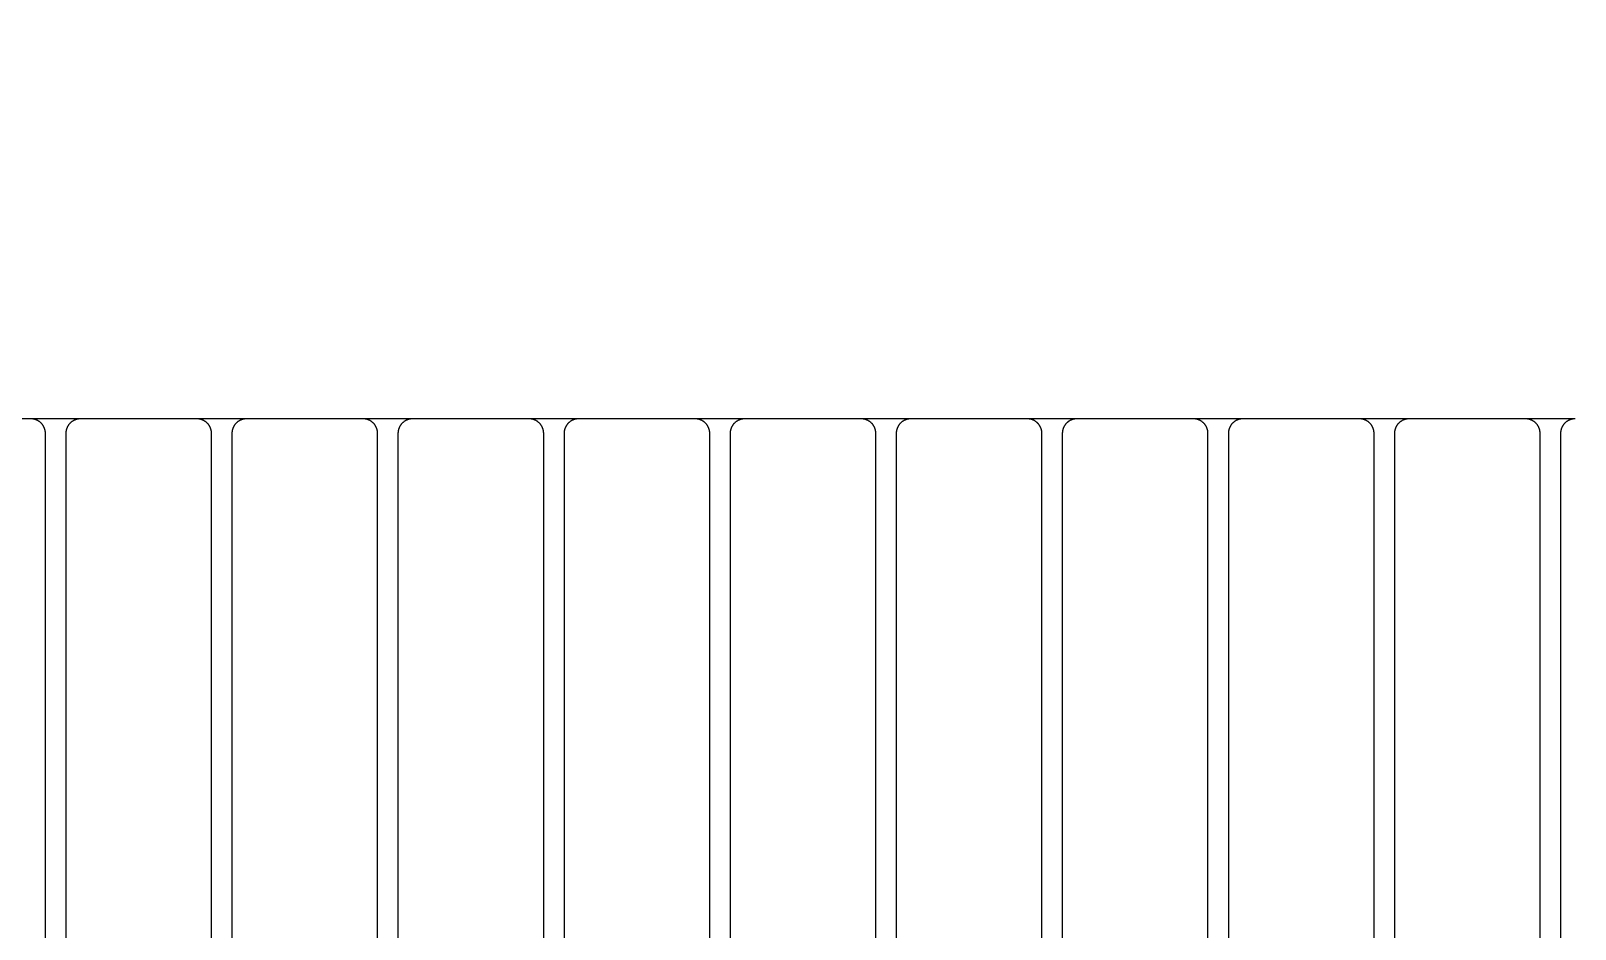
# Model space of a CAD drawing. Header units: millimetres. Extents: x -58335 to 291665, y -66693 to 213307.
# Drawn here: x 179670 to 180200, y -15327 to -15019 of the extents above; entities that cross this region are included whole.
import ezdxf

# ---------------------------------------------------------------- set-up
doc = ezdxf.new("R2010")
doc.units = ezdxf.units.MM
doc.header["$LTSCALE"] = 1000
for name, color, linetype in [('X-SITE$0$-MY-녹지', 254, 'Continuous'), ('X-SITE$0$-MY-시설선', 254, 'Continuous'), ('X-SITE$0$-MY-시설선 wood', 254, 'Continuous')]:
    doc.layers.add(name, color=color, linetype=linetype)
pattern_1 = [(0, (-29382.5, 14650.24), (317.5, 317.5), [158.75, -476.25]), (90, (-29303.13, 14570.87), (-317.5, 317.5), [158.75, -476.25])]

# ---------------------------------------------------------------- blocks, each defined once
blk = doc.blocks.new('X-SITE$0$GPSP-100')
at = {"layer": 'X-SITE$0$-MY-시설선'}
for points in [[(2154.22, 0), (2170.78, 0)], [(2211.22, 0), (2227.78, 0)], [(2268.22, 0), (2284.78, 0)], [(2325.22, 0), (2341.78, 0)], [(2382.22, 0), (2398.78, 0)], [(2439.22, 0), (2455.78, 0)], [(2496.22, 0), (2512.78, 0)], [(2553.22, 0), (2569.78, 0)], [(2610.22, 0), (2626.78, 0)], [(2667.22, 0), (2683.78, 0)]]:
    blk.add_lwpolyline(points, dxfattribs=at)
at = {"layer": 'X-SITE$0$-MY-시설선 wood'}
for points in [[(2154, 0), (2154.11, 0), (2154.22, 0), (2154.34, -0.01), (2154.45, -0.02), (2154.56, -0.03), (2154.68, -0.05), (2154.79, -0.06), (2154.91, -0.08), (2155.03, -0.11), (2155.14, -0.13), (2155.26, -0.16), (2155.38, -0.19), (2155.49, -0.23), (2155.61, -0.27), (2155.72, -0.31), (2155.84, -0.35), (2155.96, -0.4), (2156.07, -0.45), (2156.18, -0.5), (2156.3, -0.56), (2156.41, -0.62), (2156.52, -0.68), (2156.63, -0.75), (2156.74, -0.81), (2156.84, -0.89), (2156.95, -0.96), (2157.05, -1.04), (2157.15, -1.12), (2157.25, -1.2), (2157.35, -1.29), (2157.44, -1.37), (2157.54, -1.46), (2157.63, -1.56), (2157.71, -1.65), (2157.8, -1.75), (2157.88, -1.85), (2157.96, -1.95), (2158.04, -2.05), (2158.11, -2.16), (2158.18, -2.26), (2158.25, -2.37), (2158.32, -2.48), (2158.38, -2.59), (2158.44, -2.7), (2158.5, -2.82), (2158.55, -2.93), (2158.6, -3.04), (2158.65, -3.16), (2158.69, -3.28), (2158.73, -3.39), (2158.77, -3.51), (2158.81, -3.62), (2158.84, -3.74), (2158.87, -3.86), (2158.89, -3.97), (2158.92, -4.09), (2158.94, -4.21), (2158.95, -4.32), (2158.97, -4.44), (2158.98, -4.55), (2158.99, -4.66), (2159, -4.78), (2159, -4.89), (2159, -5)], [(2166, -5), (2166, -4.89), (2166, -4.78), (2166.01, -4.66), (2166.02, -4.55), (2166.03, -4.44), (2166.05, -4.32), (2166.06, -4.21), (2166.08, -4.09), (2166.11, -3.97), (2166.13, -3.86), (2166.16, -3.74), (2166.19, -3.62), (2166.23, -3.51), (2166.27, -3.39), (2166.31, -3.28), (2166.35, -3.16), (2166.4, -3.04), (2166.45, -2.93), (2166.5, -2.82), (2166.56, -2.7), (2166.62, -2.59), (2166.68, -2.48), (2166.75, -2.37), (2166.82, -2.26), (2166.89, -2.16), (2166.96, -2.05), (2167.04, -1.95), (2167.12, -1.85), (2167.2, -1.75), (2167.29, -1.65), (2167.37, -1.56), (2167.46, -1.46), (2167.56, -1.37), (2167.65, -1.29), (2167.75, -1.2), (2167.85, -1.12), (2167.95, -1.04), (2168.05, -0.96), (2168.16, -0.89), (2168.26, -0.81), (2168.37, -0.75), (2168.48, -0.68), (2168.59, -0.62), (2168.7, -0.56), (2168.82, -0.5), (2168.93, -0.45), (2169.04, -0.4), (2169.16, -0.35), (2169.28, -0.31), (2169.39, -0.27), (2169.51, -0.23), (2169.62, -0.19), (2169.74, -0.16), (2169.86, -0.13), (2169.97, -0.11), (2170.09, -0.08), (2170.21, -0.06), (2170.32, -0.05), (2170.44, -0.03), (2170.55, -0.02), (2170.66, -0.01), (2170.78, 0), (2170.89, 0), (2171, 0)], [(2171, 0), (2211, 0)], [(2211, 0), (2211.11, 0), (2211.22, 0), (2211.34, -0.01), (2211.45, -0.02), (2211.56, -0.03), (2211.68, -0.05), (2211.79, -0.06), (2211.91, -0.08), (2212.03, -0.11), (2212.14, -0.13), (2212.26, -0.16), (2212.38, -0.19), (2212.49, -0.23), (2212.61, -0.27), (2212.72, -0.31), (2212.84, -0.35), (2212.96, -0.4), (2213.07, -0.45), (2213.18, -0.5), (2213.3, -0.56), (2213.41, -0.62), (2213.52, -0.68), (2213.63, -0.75), (2213.74, -0.81), (2213.84, -0.89), (2213.95, -0.96), (2214.05, -1.04), (2214.15, -1.12), (2214.25, -1.2), (2214.35, -1.29), (2214.44, -1.37), (2214.54, -1.46), (2214.63, -1.56), (2214.71, -1.65), (2214.8, -1.75), (2214.88, -1.85), (2214.96, -1.95), (2215.04, -2.05), (2215.11, -2.16), (2215.18, -2.26), (2215.25, -2.37), (2215.32, -2.48), (2215.38, -2.59), (2215.44, -2.7), (2215.5, -2.82), (2215.55, -2.93), (2215.6, -3.04), (2215.65, -3.16), (2215.69, -3.28), (2215.73, -3.39), (2215.77, -3.51), (2215.81, -3.62), (2215.84, -3.74), (2215.87, -3.86), (2215.89, -3.97), (2215.92, -4.09), (2215.94, -4.21), (2215.95, -4.32), (2215.97, -4.44), (2215.98, -4.55), (2215.99, -4.66), (2216, -4.78), (2216, -4.89), (2216, -5)], [(2223, -5), (2223, -4.89), (2223, -4.78), (2223.01, -4.66), (2223.02, -4.55), (2223.03, -4.44), (2223.05, -4.32), (2223.06, -4.21), (2223.08, -4.09), (2223.11, -3.97), (2223.13, -3.86), (2223.16, -3.74), (2223.19, -3.62), (2223.23, -3.51), (2223.27, -3.39), (2223.31, -3.28), (2223.35, -3.16), (2223.4, -3.04), (2223.45, -2.93), (2223.5, -2.82), (2223.56, -2.7), (2223.62, -2.59), (2223.68, -2.48), (2223.75, -2.37), (2223.82, -2.26), (2223.89, -2.16), (2223.96, -2.05), (2224.04, -1.95), (2224.12, -1.85), (2224.2, -1.75), (2224.29, -1.65), (2224.37, -1.56), (2224.46, -1.46), (2224.56, -1.37), (2224.65, -1.29), (2224.75, -1.2), (2224.85, -1.12), (2224.95, -1.04), (2225.05, -0.96), (2225.16, -0.89), (2225.26, -0.81), (2225.37, -0.75), (2225.48, -0.68), (2225.59, -0.62), (2225.7, -0.56), (2225.82, -0.5), (2225.93, -0.45), (2226.04, -0.4), (2226.16, -0.35), (2226.28, -0.31), (2226.39, -0.27), (2226.51, -0.23), (2226.62, -0.19), (2226.74, -0.16), (2226.86, -0.13), (2226.97, -0.11), (2227.09, -0.08), (2227.21, -0.06), (2227.32, -0.05), (2227.44, -0.03), (2227.55, -0.02), (2227.66, -0.01), (2227.78, 0), (2227.89, 0), (2228, 0)], [(2228, 0), (2268, 0)], [(2268, 0), (2268.11, 0), (2268.22, 0), (2268.34, -0.01), (2268.45, -0.02), (2268.56, -0.03), (2268.68, -0.05), (2268.79, -0.06), (2268.91, -0.08), (2269.03, -0.11), (2269.14, -0.13), (2269.26, -0.16), (2269.38, -0.19), (2269.49, -0.23), (2269.61, -0.27), (2269.72, -0.31), (2269.84, -0.35), (2269.96, -0.4), (2270.07, -0.45), (2270.18, -0.5), (2270.3, -0.56), (2270.41, -0.62), (2270.52, -0.68), (2270.63, -0.75), (2270.74, -0.81), (2270.84, -0.89), (2270.95, -0.96), (2271.05, -1.04), (2271.15, -1.12), (2271.25, -1.2), (2271.35, -1.29), (2271.44, -1.37), (2271.54, -1.46), (2271.63, -1.56), (2271.71, -1.65), (2271.8, -1.75), (2271.88, -1.85), (2271.96, -1.95), (2272.04, -2.05), (2272.11, -2.16), (2272.18, -2.26), (2272.25, -2.37), (2272.32, -2.48), (2272.38, -2.59), (2272.44, -2.7), (2272.5, -2.82), (2272.55, -2.93), (2272.6, -3.04), (2272.65, -3.16), (2272.69, -3.28), (2272.73, -3.39), (2272.77, -3.51), (2272.81, -3.62), (2272.84, -3.74), (2272.87, -3.86), (2272.89, -3.97), (2272.92, -4.09), (2272.94, -4.21), (2272.95, -4.32), (2272.97, -4.44), (2272.98, -4.55), (2272.99, -4.66), (2273, -4.78), (2273, -4.89), (2273, -5)], [(2280, -5), (2280, -4.89), (2280, -4.78), (2280.01, -4.66), (2280.02, -4.55), (2280.03, -4.44), (2280.05, -4.32), (2280.06, -4.21), (2280.08, -4.09), (2280.11, -3.97), (2280.13, -3.86), (2280.16, -3.74), (2280.19, -3.62), (2280.23, -3.51), (2280.27, -3.39), (2280.31, -3.28), (2280.35, -3.16), (2280.4, -3.04), (2280.45, -2.93), (2280.5, -2.82), (2280.56, -2.7), (2280.62, -2.59), (2280.68, -2.48), (2280.75, -2.37), (2280.82, -2.26), (2280.89, -2.16), (2280.96, -2.05), (2281.04, -1.95), (2281.12, -1.85), (2281.2, -1.75), (2281.29, -1.65), (2281.37, -1.56), (2281.46, -1.46), (2281.56, -1.37), (2281.65, -1.29), (2281.75, -1.2), (2281.85, -1.12), (2281.95, -1.04), (2282.05, -0.96), (2282.16, -0.89), (2282.26, -0.81), (2282.37, -0.75), (2282.48, -0.68), (2282.59, -0.62), (2282.7, -0.56), (2282.82, -0.5), (2282.93, -0.45), (2283.04, -0.4), (2283.16, -0.35), (2283.28, -0.31), (2283.39, -0.27), (2283.51, -0.23), (2283.62, -0.19), (2283.74, -0.16), (2283.86, -0.13), (2283.97, -0.11), (2284.09, -0.08), (2284.21, -0.06), (2284.32, -0.05), (2284.44, -0.03), (2284.55, -0.02), (2284.66, -0.01), (2284.78, 0), (2284.89, 0), (2285, 0)], [(2285, 0), (2325, 0)], [(2325, 0), (2325.11, 0), (2325.22, 0), (2325.34, -0.01), (2325.45, -0.02), (2325.56, -0.03), (2325.68, -0.05), (2325.79, -0.06), (2325.91, -0.08), (2326.03, -0.11), (2326.14, -0.13), (2326.26, -0.16), (2326.38, -0.19), (2326.49, -0.23), (2326.61, -0.27), (2326.72, -0.31), (2326.84, -0.35), (2326.96, -0.4), (2327.07, -0.45), (2327.18, -0.5), (2327.3, -0.56), (2327.41, -0.62), (2327.52, -0.68), (2327.63, -0.75), (2327.74, -0.81), (2327.84, -0.89), (2327.95, -0.96), (2328.05, -1.04), (2328.15, -1.12), (2328.25, -1.2), (2328.35, -1.29), (2328.44, -1.37), (2328.54, -1.46), (2328.63, -1.56), (2328.71, -1.65), (2328.8, -1.75), (2328.88, -1.85), (2328.96, -1.95), (2329.04, -2.05), (2329.11, -2.16), (2329.18, -2.26), (2329.25, -2.37), (2329.32, -2.48), (2329.38, -2.59), (2329.44, -2.7), (2329.5, -2.82), (2329.55, -2.93), (2329.6, -3.04), (2329.65, -3.16), (2329.69, -3.28), (2329.73, -3.39), (2329.77, -3.51), (2329.81, -3.62), (2329.84, -3.74), (2329.87, -3.86), (2329.89, -3.97), (2329.92, -4.09), (2329.94, -4.21), (2329.95, -4.32), (2329.97, -4.44), (2329.98, -4.55), (2329.99, -4.66), (2330, -4.78), (2330, -4.89), (2330, -5)], [(2337, -5), (2337, -4.89), (2337, -4.78), (2337.01, -4.66), (2337.02, -4.55), (2337.03, -4.44), (2337.05, -4.32), (2337.06, -4.21), (2337.08, -4.09), (2337.11, -3.97), (2337.13, -3.86), (2337.16, -3.74), (2337.19, -3.62), (2337.23, -3.51), (2337.27, -3.39), (2337.31, -3.28), (2337.35, -3.16), (2337.4, -3.04), (2337.45, -2.93), (2337.5, -2.82), (2337.56, -2.7), (2337.62, -2.59), (2337.68, -2.48), (2337.75, -2.37), (2337.82, -2.26), (2337.89, -2.16), (2337.96, -2.05), (2338.04, -1.95), (2338.12, -1.85), (2338.2, -1.75), (2338.29, -1.65), (2338.37, -1.56), (2338.46, -1.46), (2338.56, -1.37), (2338.65, -1.29), (2338.75, -1.2), (2338.85, -1.12), (2338.95, -1.04), (2339.05, -0.96), (2339.16, -0.89), (2339.26, -0.81), (2339.37, -0.75), (2339.48, -0.68), (2339.59, -0.62), (2339.7, -0.56), (2339.82, -0.5), (2339.93, -0.45), (2340.04, -0.4), (2340.16, -0.35), (2340.28, -0.31), (2340.39, -0.27), (2340.51, -0.23), (2340.62, -0.19), (2340.74, -0.16), (2340.86, -0.13), (2340.97, -0.11), (2341.09, -0.08), (2341.21, -0.06), (2341.32, -0.05), (2341.44, -0.03), (2341.55, -0.02), (2341.66, -0.01), (2341.78, 0), (2341.89, 0), (2342, 0)], [(2342, 0), (2382, 0)], [(2382, 0), (2382.11, 0), (2382.22, 0), (2382.34, -0.01), (2382.45, -0.02), (2382.56, -0.03), (2382.68, -0.05), (2382.79, -0.06), (2382.91, -0.08), (2383.03, -0.11), (2383.14, -0.13), (2383.26, -0.16), (2383.38, -0.19), (2383.49, -0.23), (2383.61, -0.27), (2383.72, -0.31), (2383.84, -0.35), (2383.96, -0.4), (2384.07, -0.45), (2384.18, -0.5), (2384.3, -0.56), (2384.41, -0.62), (2384.52, -0.68), (2384.63, -0.75), (2384.74, -0.81), (2384.84, -0.89), (2384.95, -0.96), (2385.05, -1.04), (2385.15, -1.12), (2385.25, -1.2), (2385.35, -1.29), (2385.44, -1.37), (2385.54, -1.46), (2385.63, -1.56), (2385.71, -1.65), (2385.8, -1.75), (2385.88, -1.85), (2385.96, -1.95), (2386.04, -2.05), (2386.11, -2.16), (2386.18, -2.26), (2386.25, -2.37), (2386.32, -2.48), (2386.38, -2.59), (2386.44, -2.7), (2386.5, -2.82), (2386.55, -2.93), (2386.6, -3.04), (2386.65, -3.16), (2386.69, -3.28), (2386.73, -3.39), (2386.77, -3.51), (2386.81, -3.62), (2386.84, -3.74), (2386.87, -3.86), (2386.89, -3.97), (2386.92, -4.09), (2386.94, -4.21), (2386.95, -4.32), (2386.97, -4.44), (2386.98, -4.55), (2386.99, -4.66), (2387, -4.78), (2387, -4.89), (2387, -5)], [(2394, -5), (2394, -4.89), (2394, -4.78), (2394.01, -4.66), (2394.02, -4.55), (2394.03, -4.44), (2394.05, -4.32), (2394.06, -4.21), (2394.08, -4.09), (2394.11, -3.97), (2394.13, -3.86), (2394.16, -3.74), (2394.19, -3.62), (2394.23, -3.51), (2394.27, -3.39), (2394.31, -3.28), (2394.35, -3.16), (2394.4, -3.04), (2394.45, -2.93), (2394.5, -2.82), (2394.56, -2.7), (2394.62, -2.59), (2394.68, -2.48), (2394.75, -2.37), (2394.82, -2.26), (2394.89, -2.16), (2394.96, -2.05), (2395.04, -1.95), (2395.12, -1.85), (2395.2, -1.75), (2395.29, -1.65), (2395.37, -1.56), (2395.46, -1.46), (2395.56, -1.37), (2395.65, -1.29), (2395.75, -1.2), (2395.85, -1.12), (2395.95, -1.04), (2396.05, -0.96), (2396.16, -0.89), (2396.26, -0.81), (2396.37, -0.75), (2396.48, -0.68), (2396.59, -0.62), (2396.7, -0.56), (2396.82, -0.5), (2396.93, -0.45), (2397.04, -0.4), (2397.16, -0.35), (2397.28, -0.31), (2397.39, -0.27), (2397.51, -0.23), (2397.62, -0.19), (2397.74, -0.16), (2397.86, -0.13), (2397.97, -0.11), (2398.09, -0.08), (2398.21, -0.06), (2398.32, -0.05), (2398.44, -0.03), (2398.55, -0.02), (2398.66, -0.01), (2398.78, 0), (2398.89, 0), (2399, 0)], [(2399, 0), (2439, 0)], [(2439, 0), (2439.11, 0), (2439.22, 0), (2439.34, -0.01), (2439.45, -0.02), (2439.56, -0.03), (2439.68, -0.05), (2439.79, -0.06), (2439.91, -0.08), (2440.03, -0.11), (2440.14, -0.13), (2440.26, -0.16), (2440.38, -0.19), (2440.49, -0.23), (2440.61, -0.27), (2440.72, -0.31), (2440.84, -0.35), (2440.96, -0.4), (2441.07, -0.45), (2441.18, -0.5), (2441.3, -0.56), (2441.41, -0.62), (2441.52, -0.68), (2441.63, -0.75), (2441.74, -0.81), (2441.84, -0.89), (2441.95, -0.96), (2442.05, -1.04), (2442.15, -1.12), (2442.25, -1.2), (2442.35, -1.29), (2442.44, -1.37), (2442.54, -1.46), (2442.63, -1.56), (2442.71, -1.65), (2442.8, -1.75), (2442.88, -1.85), (2442.96, -1.95), (2443.04, -2.05), (2443.11, -2.16), (2443.18, -2.26), (2443.25, -2.37), (2443.32, -2.48), (2443.38, -2.59), (2443.44, -2.7), (2443.5, -2.82), (2443.55, -2.93), (2443.6, -3.04), (2443.65, -3.16), (2443.69, -3.28), (2443.73, -3.39), (2443.77, -3.51), (2443.81, -3.62), (2443.84, -3.74), (2443.87, -3.86), (2443.89, -3.97), (2443.92, -4.09), (2443.94, -4.21), (2443.95, -4.32), (2443.97, -4.44), (2443.98, -4.55), (2443.99, -4.66), (2444, -4.78), (2444, -4.89), (2444, -5)], [(2451, -5), (2451, -4.89), (2451, -4.78), (2451.01, -4.66), (2451.02, -4.55), (2451.03, -4.44), (2451.05, -4.32), (2451.06, -4.21), (2451.08, -4.09), (2451.11, -3.97), (2451.13, -3.86), (2451.16, -3.74), (2451.19, -3.62), (2451.23, -3.51), (2451.27, -3.39), (2451.31, -3.28), (2451.35, -3.16), (2451.4, -3.04), (2451.45, -2.93), (2451.5, -2.82), (2451.56, -2.7), (2451.62, -2.59), (2451.68, -2.48), (2451.75, -2.37), (2451.82, -2.26), (2451.89, -2.16), (2451.96, -2.05), (2452.04, -1.95), (2452.12, -1.85), (2452.2, -1.75), (2452.29, -1.65), (2452.37, -1.56), (2452.46, -1.46), (2452.56, -1.37), (2452.65, -1.29), (2452.75, -1.2), (2452.85, -1.12), (2452.95, -1.04), (2453.05, -0.96), (2453.16, -0.89), (2453.26, -0.81), (2453.37, -0.75), (2453.48, -0.68), (2453.59, -0.62), (2453.7, -0.56), (2453.82, -0.5), (2453.93, -0.45), (2454.04, -0.4), (2454.16, -0.35), (2454.28, -0.31), (2454.39, -0.27), (2454.51, -0.23), (2454.62, -0.19), (2454.74, -0.16), (2454.86, -0.13), (2454.97, -0.11), (2455.09, -0.08), (2455.21, -0.06), (2455.32, -0.05), (2455.44, -0.03), (2455.55, -0.02), (2455.66, -0.01), (2455.78, 0), (2455.89, 0), (2456, 0)], [(2456, 0), (2496, 0)], [(2496, 0), (2496.11, 0), (2496.22, 0), (2496.34, -0.01), (2496.45, -0.02), (2496.56, -0.03), (2496.68, -0.05), (2496.79, -0.06), (2496.91, -0.08), (2497.03, -0.11), (2497.14, -0.13), (2497.26, -0.16), (2497.38, -0.19), (2497.49, -0.23), (2497.61, -0.27), (2497.72, -0.31), (2497.84, -0.35), (2497.96, -0.4), (2498.07, -0.45), (2498.18, -0.5), (2498.3, -0.56), (2498.41, -0.62), (2498.52, -0.68), (2498.63, -0.75), (2498.74, -0.81), (2498.84, -0.89), (2498.95, -0.96), (2499.05, -1.04), (2499.15, -1.12), (2499.25, -1.2), (2499.35, -1.29), (2499.44, -1.37), (2499.54, -1.46), (2499.63, -1.56), (2499.71, -1.65), (2499.8, -1.75), (2499.88, -1.85), (2499.96, -1.95), (2500.04, -2.05), (2500.11, -2.16), (2500.18, -2.26), (2500.25, -2.37), (2500.32, -2.48), (2500.38, -2.59), (2500.44, -2.7), (2500.5, -2.82), (2500.55, -2.93), (2500.6, -3.04), (2500.65, -3.16), (2500.69, -3.28), (2500.73, -3.39), (2500.77, -3.51), (2500.81, -3.62), (2500.84, -3.74), (2500.87, -3.86), (2500.89, -3.97), (2500.92, -4.09), (2500.94, -4.21), (2500.95, -4.32), (2500.97, -4.44), (2500.98, -4.55), (2500.99, -4.66), (2501, -4.78), (2501, -4.89), (2501, -5)], [(2508, -5), (2508, -4.89), (2508, -4.78), (2508.01, -4.66), (2508.02, -4.55), (2508.03, -4.44), (2508.05, -4.32), (2508.06, -4.21), (2508.08, -4.09), (2508.11, -3.97), (2508.13, -3.86), (2508.16, -3.74), (2508.19, -3.62), (2508.23, -3.51), (2508.27, -3.39), (2508.31, -3.28), (2508.35, -3.16), (2508.4, -3.04), (2508.45, -2.93), (2508.5, -2.82), (2508.56, -2.7), (2508.62, -2.59), (2508.68, -2.48), (2508.75, -2.37), (2508.82, -2.26), (2508.89, -2.16), (2508.96, -2.05), (2509.04, -1.95), (2509.12, -1.85), (2509.2, -1.75), (2509.29, -1.65), (2509.37, -1.56), (2509.46, -1.46), (2509.56, -1.37), (2509.65, -1.29), (2509.75, -1.2), (2509.85, -1.12), (2509.95, -1.04), (2510.05, -0.96), (2510.16, -0.89), (2510.26, -0.81), (2510.37, -0.75), (2510.48, -0.68), (2510.59, -0.62), (2510.7, -0.56), (2510.82, -0.5), (2510.93, -0.45), (2511.04, -0.4), (2511.16, -0.35), (2511.28, -0.31), (2511.39, -0.27), (2511.51, -0.23), (2511.62, -0.19), (2511.74, -0.16), (2511.86, -0.13), (2511.97, -0.11), (2512.09, -0.08), (2512.21, -0.06), (2512.32, -0.05), (2512.44, -0.03), (2512.55, -0.02), (2512.66, -0.01), (2512.78, 0), (2512.89, 0), (2513, 0)], [(2513, 0), (2553, 0)], [(2553, 0), (2553.11, 0), (2553.22, 0), (2553.34, -0.01), (2553.45, -0.02), (2553.56, -0.03), (2553.68, -0.05), (2553.79, -0.06), (2553.91, -0.08), (2554.03, -0.11), (2554.14, -0.13), (2554.26, -0.16), (2554.38, -0.19), (2554.49, -0.23), (2554.61, -0.27), (2554.72, -0.31), (2554.84, -0.35), (2554.96, -0.4), (2555.07, -0.45), (2555.18, -0.5), (2555.3, -0.56), (2555.41, -0.62), (2555.52, -0.68), (2555.63, -0.75), (2555.74, -0.81), (2555.84, -0.89), (2555.95, -0.96), (2556.05, -1.04), (2556.15, -1.12), (2556.25, -1.2), (2556.35, -1.29), (2556.44, -1.37), (2556.54, -1.46), (2556.63, -1.56), (2556.71, -1.65), (2556.8, -1.75), (2556.88, -1.85), (2556.96, -1.95), (2557.04, -2.05), (2557.11, -2.16), (2557.18, -2.26), (2557.25, -2.37), (2557.32, -2.48), (2557.38, -2.59), (2557.44, -2.7), (2557.5, -2.82), (2557.55, -2.93), (2557.6, -3.04), (2557.65, -3.16), (2557.69, -3.28), (2557.73, -3.39), (2557.77, -3.51), (2557.81, -3.62), (2557.84, -3.74), (2557.87, -3.86), (2557.89, -3.97), (2557.92, -4.09), (2557.94, -4.21), (2557.95, -4.32), (2557.97, -4.44), (2557.98, -4.55), (2557.99, -4.66), (2558, -4.78), (2558, -4.89), (2558, -5)], [(2565, -5), (2565, -4.89), (2565, -4.78), (2565.01, -4.66), (2565.02, -4.55), (2565.03, -4.44), (2565.05, -4.32), (2565.06, -4.21), (2565.08, -4.09), (2565.11, -3.97), (2565.13, -3.86), (2565.16, -3.74), (2565.19, -3.62), (2565.23, -3.51), (2565.27, -3.39), (2565.31, -3.28), (2565.35, -3.16), (2565.4, -3.04), (2565.45, -2.93), (2565.5, -2.82), (2565.56, -2.7), (2565.62, -2.59), (2565.68, -2.48), (2565.75, -2.37), (2565.82, -2.26), (2565.89, -2.16), (2565.96, -2.05), (2566.04, -1.95), (2566.12, -1.85), (2566.2, -1.75), (2566.29, -1.65), (2566.37, -1.56), (2566.46, -1.46), (2566.56, -1.37), (2566.65, -1.29), (2566.75, -1.2), (2566.85, -1.12), (2566.95, -1.04), (2567.05, -0.96), (2567.16, -0.89), (2567.26, -0.81), (2567.37, -0.75), (2567.48, -0.68), (2567.59, -0.62), (2567.7, -0.56), (2567.82, -0.5), (2567.93, -0.45), (2568.04, -0.4), (2568.16, -0.35), (2568.28, -0.31), (2568.39, -0.27), (2568.51, -0.23), (2568.62, -0.19), (2568.74, -0.16), (2568.86, -0.13), (2568.97, -0.11), (2569.09, -0.08), (2569.21, -0.06), (2569.32, -0.05), (2569.44, -0.03), (2569.55, -0.02), (2569.66, -0.01), (2569.78, 0), (2569.89, 0), (2570, 0)], [(2570, 0), (2610, 0)], [(2610, 0), (2610.11, 0), (2610.22, 0), (2610.34, -0.01), (2610.45, -0.02), (2610.56, -0.03), (2610.68, -0.05), (2610.79, -0.06), (2610.91, -0.08), (2611.03, -0.11), (2611.14, -0.13), (2611.26, -0.16), (2611.38, -0.19), (2611.49, -0.23), (2611.61, -0.27), (2611.72, -0.31), (2611.84, -0.35), (2611.96, -0.4), (2612.07, -0.45), (2612.18, -0.5), (2612.3, -0.56), (2612.41, -0.62), (2612.52, -0.68), (2612.63, -0.75), (2612.74, -0.81), (2612.84, -0.89), (2612.95, -0.96), (2613.05, -1.04), (2613.15, -1.12), (2613.25, -1.2), (2613.35, -1.29), (2613.44, -1.37), (2613.54, -1.46), (2613.63, -1.56), (2613.71, -1.65), (2613.8, -1.75), (2613.88, -1.85), (2613.96, -1.95), (2614.04, -2.05), (2614.11, -2.16), (2614.18, -2.26), (2614.25, -2.37), (2614.32, -2.48), (2614.38, -2.59), (2614.44, -2.7), (2614.5, -2.82), (2614.55, -2.93), (2614.6, -3.04), (2614.65, -3.16), (2614.69, -3.28), (2614.73, -3.39), (2614.77, -3.51), (2614.81, -3.62), (2614.84, -3.74), (2614.87, -3.86), (2614.89, -3.97), (2614.92, -4.09), (2614.94, -4.21), (2614.95, -4.32), (2614.97, -4.44), (2614.98, -4.55), (2614.99, -4.66), (2615, -4.78), (2615, -4.89), (2615, -5)], [(2622, -5), (2622, -4.89), (2622, -4.78), (2622.01, -4.66), (2622.02, -4.55), (2622.03, -4.44), (2622.05, -4.32), (2622.06, -4.21), (2622.08, -4.09), (2622.11, -3.97), (2622.13, -3.86), (2622.16, -3.74), (2622.19, -3.62), (2622.23, -3.51), (2622.27, -3.39), (2622.31, -3.28), (2622.35, -3.16), (2622.4, -3.04), (2622.45, -2.93), (2622.5, -2.82), (2622.56, -2.7), (2622.62, -2.59), (2622.68, -2.48), (2622.75, -2.37), (2622.82, -2.26), (2622.89, -2.16), (2622.96, -2.05), (2623.04, -1.95), (2623.12, -1.85), (2623.2, -1.75), (2623.29, -1.65), (2623.37, -1.56), (2623.46, -1.46), (2623.56, -1.37), (2623.65, -1.29), (2623.75, -1.2), (2623.85, -1.12), (2623.95, -1.04), (2624.05, -0.96), (2624.16, -0.89), (2624.26, -0.81), (2624.37, -0.75), (2624.48, -0.68), (2624.59, -0.62), (2624.7, -0.56), (2624.82, -0.5), (2624.93, -0.45), (2625.04, -0.4), (2625.16, -0.35), (2625.28, -0.31), (2625.39, -0.27), (2625.51, -0.23), (2625.62, -0.19), (2625.74, -0.16), (2625.86, -0.13), (2625.97, -0.11), (2626.09, -0.08), (2626.21, -0.06), (2626.32, -0.05), (2626.44, -0.03), (2626.55, -0.02), (2626.66, -0.01), (2626.78, 0), (2626.89, 0), (2627, 0)], [(2627, 0), (2667, 0)], [(2667, 0), (2667.11, 0), (2667.22, 0), (2667.34, -0.01), (2667.45, -0.02), (2667.56, -0.03), (2667.68, -0.05), (2667.79, -0.06), (2667.91, -0.08), (2668.03, -0.11), (2668.14, -0.13), (2668.26, -0.16), (2668.38, -0.19), (2668.49, -0.23), (2668.61, -0.27), (2668.72, -0.31), (2668.84, -0.35), (2668.96, -0.4), (2669.07, -0.45), (2669.18, -0.5), (2669.3, -0.56), (2669.41, -0.62), (2669.52, -0.68), (2669.63, -0.75), (2669.74, -0.81), (2669.84, -0.89), (2669.95, -0.96), (2670.05, -1.04), (2670.15, -1.12), (2670.25, -1.2), (2670.35, -1.29), (2670.44, -1.37), (2670.54, -1.46), (2670.63, -1.56), (2670.71, -1.65), (2670.8, -1.75), (2670.88, -1.85), (2670.96, -1.95), (2671.04, -2.05), (2671.11, -2.16), (2671.18, -2.26), (2671.25, -2.37), (2671.32, -2.48), (2671.38, -2.59), (2671.44, -2.7), (2671.5, -2.82), (2671.55, -2.93), (2671.6, -3.04), (2671.65, -3.16), (2671.69, -3.28), (2671.73, -3.39), (2671.77, -3.51), (2671.81, -3.62), (2671.84, -3.74), (2671.87, -3.86), (2671.89, -3.97), (2671.92, -4.09), (2671.94, -4.21), (2671.95, -4.32), (2671.97, -4.44), (2671.98, -4.55), (2671.99, -4.66), (2672, -4.78), (2672, -4.89), (2672, -5)], [(2679, -5), (2679, -4.89), (2679, -4.78), (2679.01, -4.66), (2679.02, -4.55), (2679.03, -4.44), (2679.05, -4.32), (2679.06, -4.21), (2679.08, -4.09), (2679.11, -3.97), (2679.13, -3.86), (2679.16, -3.74), (2679.19, -3.62), (2679.23, -3.51), (2679.27, -3.39), (2679.31, -3.28), (2679.35, -3.16), (2679.4, -3.04), (2679.45, -2.93), (2679.5, -2.82), (2679.56, -2.7), (2679.62, -2.59), (2679.68, -2.48), (2679.75, -2.37), (2679.82, -2.26), (2679.89, -2.16), (2679.96, -2.05), (2680.04, -1.95), (2680.12, -1.85), (2680.2, -1.75), (2680.29, -1.65), (2680.37, -1.56), (2680.46, -1.46), (2680.56, -1.37), (2680.65, -1.29), (2680.75, -1.2), (2680.85, -1.12), (2680.95, -1.04), (2681.05, -0.96), (2681.16, -0.89), (2681.26, -0.81), (2681.37, -0.75), (2681.48, -0.68), (2681.59, -0.62), (2681.7, -0.56), (2681.82, -0.5), (2681.93, -0.45), (2682.04, -0.4), (2682.16, -0.35), (2682.28, -0.31), (2682.39, -0.27), (2682.51, -0.23), (2682.62, -0.19), (2682.74, -0.16), (2682.86, -0.13), (2682.97, -0.11), (2683.09, -0.08), (2683.21, -0.06), (2683.32, -0.05), (2683.44, -0.03), (2683.55, -0.02), (2683.66, -0.01), (2683.78, 0), (2683.89, 0), (2684, 0)], [(2684, 0), (2724, 0)], [(2159, -5), (2159, -345)], [(2166, -345), (2166, -5)], [(2216, -5), (2216, -345)], [(2223, -345), (2223, -5)], [(2273, -5), (2273, -345)], [(2280, -345), (2280, -5)], [(2330, -5), (2330, -345)], [(2337, -345), (2337, -5)], [(2387, -5), (2387, -345)], [(2394, -345), (2394, -5)], [(2444, -5), (2444, -345)], [(2451, -345), (2451, -5)], [(2501, -5), (2501, -345)], [(2508, -345), (2508, -5)], [(2558, -5), (2558, -345)], [(2565, -345), (2565, -5)], [(2615, -5), (2615, -345)], [(2622, -345), (2622, -5)], [(2672, -5), (2672, -345)], [(2679, -345), (2679, -5)]]:
    blk.add_lwpolyline(points, dxfattribs=at)
blk = doc.blocks.new('X-SITE$0$240910_L-1F')
at = {"layer": 'X-SITE$0$-MY-녹지'}
h = blk.add_hatch(dxfattribs=at)
h.set_pattern_fill('CROSS', color=256, scale=50, style=2)
h.set_pattern_definition(pattern_1)
edge = h.paths.add_edge_path()
edge.add_line((167850, -2045.25), (167850, 3516.56))
edge.add_arc((169000, 3516.56), 1150, 135, 180, ccw=False)
edge.add_line((168186.83, 4329.73), (170751.04, 6893.95))
edge.add_arc((170150, 7494.99), 850, 315, 360)
edge.add_line((171000, 7494.99), (171000, 10430.77))
edge.add_arc((170650, 10430.77), 350, 0, 90)
edge.add_line((170650, 10780.77), (169000, 10780.77))
edge.add_line((169000, 10780.77), (169000, 15580.77))
edge.add_line((169000, 15580.77), (171150, 15580.77))
edge.add_arc((171150, 15930.77), 350, 270, 360)
edge.add_line((171500, 15930.77), (171500, 18665.51))
edge.add_line((171500, 18665.51), (172500, 19665.51))
edge.add_line((172500, 19665.51), (172500, 33574.84))
edge.add_arc((171500, 32018.4), 1850, 57.27956, 90)
edge.add_line((171500, 33868.4), (163650, 33868.4))
edge.add_line((163650, 33868.4), (163650, -2251.6))
edge.add_line((163650, -2251.6), (118350, -2251.6))
edge.add_line((118350, -2251.6), (118350, 24610.81))
edge.add_arc((118000, 24610.81), 350, 0, 134.5656)
edge.add_line((117754.4, 24860.17), (112674.6, 19856.82))
edge.add_arc((113271.07, 19251.24), 850, 134.56562, 180)
edge.add_line((112421.07, 19251.24), (112421.07, -3601.59))
edge.add_arc((113271.07, -3601.59), 850, 180, 270)
edge.add_line((113271.07, -4451.59), (115271.08, -4451.59))
edge.add_line((115271.08, -4451.59), (117627.53, -6101.59))
edge.add_line((117627.53, -6101.59), (164145.73, -6101.6))
edge.add_line((164145.73, -6101.6), (167601.04, -2646.29))
edge.add_arc((167000, -2045.25), 850, 314.99999, 360)
h = blk.add_hatch(dxfattribs=at)
h.set_pattern_fill('CROSS', color=256, scale=50, style=2)
h.set_pattern_definition(pattern_1)
edge = h.paths.add_edge_path()
edge.add_line((167850, -2045.25), (167850, 3516.56))
edge.add_arc((169000, 3516.56), 1150, 135, 180, ccw=False)
edge.add_line((168186.83, 4329.73), (170751.04, 6893.95))
edge.add_arc((170150, 7494.99), 850, 315, 360)
edge.add_line((171000, 7494.99), (171000, 10430.77))
edge.add_arc((170650, 10430.77), 350, 0, 90)
edge.add_line((170650, 10780.77), (169000, 10780.77))
edge.add_line((169000, 10780.77), (169000, 15580.77))
edge.add_line((169000, 15580.77), (171150, 15580.77))
edge.add_arc((171150, 15930.77), 350, 270, 360)
edge.add_line((171500, 15930.77), (171500, 18665.51))
edge.add_line((171500, 18665.51), (172500, 19665.51))
edge.add_line((172500, 19665.51), (172500, 33574.84))
edge.add_arc((171500, 32018.4), 1850, 57.27956, 90)
edge.add_line((171500, 33868.4), (163650, 33868.4))
edge.add_line((163650, 33868.4), (163650, -2251.6))
edge.add_line((163650, -2251.6), (118350, -2251.6))
edge.add_line((118350, -2251.6), (118350, 24610.81))
edge.add_arc((118000, 24610.81), 350, 0, 134.5656)
edge.add_line((117754.4, 24860.17), (112674.6, 19856.82))
edge.add_arc((113271.07, 19251.24), 850, 134.56562, 180)
edge.add_line((112421.07, 19251.24), (112421.07, -3601.59))
edge.add_arc((113271.07, -3601.59), 850, 180, 270)
edge.add_line((113271.07, -4451.59), (115271.08, -4451.59))
edge.add_line((115271.08, -4451.59), (117627.53, -6101.59))
edge.add_line((117627.53, -6101.59), (164145.73, -6101.6))
edge.add_line((164145.73, -6101.6), (167601.04, -2646.29))
edge.add_arc((167000, -2045.25), 850, 314.99999, 360)
at = {"layer": 'X-SITE$0$-MY-시설선', "xscale": -1}
blk.add_blockref('X-SITE$0$GPSP-100', (152971.9, -501.6), dxfattribs=at)
blk.add_blockref('X-SITE$0$GPSP-100', (152971.9, -501.6), dxfattribs=at)

msp = doc.modelspace()

# ---------------------------------------------------------------- block references
msp.add_blockref('X-SITE$0$240910_L-1F', (29382.5, -14650.24))

doc.saveas('drawing.dxf')
